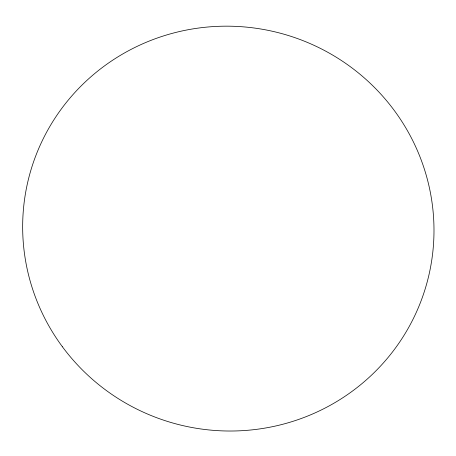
<?xml version="1.0" encoding="UTF-8"?>
<svg xmlns="http://www.w3.org/2000/svg" width="456" height="456" viewBox="0 0 456 456"><rect width="100%" height="100%" fill="white"/><g stroke="black" fill="none" stroke-linecap="round" stroke-linejoin="round"><path stroke-width="0.68" d="M62.421 346.777A205.901 202.19 14.6 0 0 416.545 311.83A205.901 202.19 14.6 0 0 206.004 27.178A205.901 202.19 14.6 0 0 62.421 346.777"/></g></svg>
